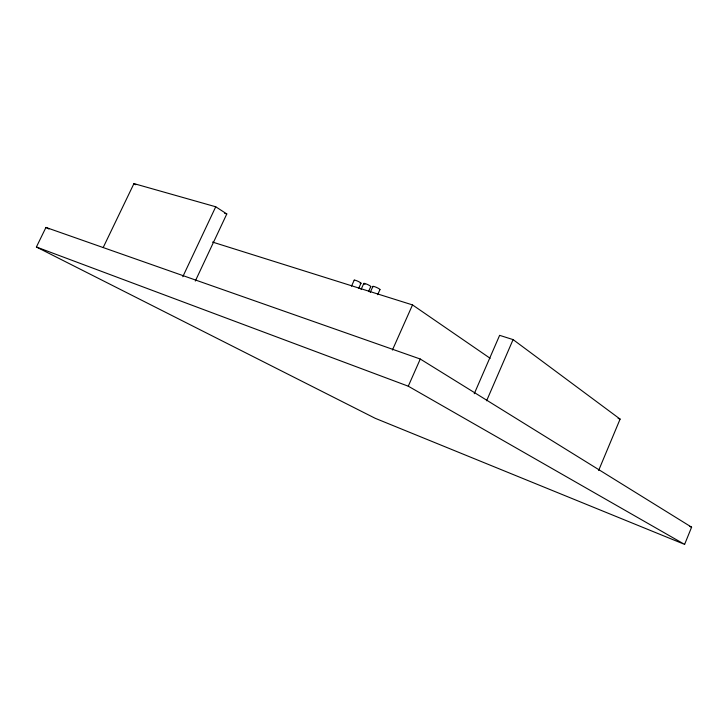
<?xml version="1.0" encoding="UTF-8"?>
<svg xmlns="http://www.w3.org/2000/svg" width="728" height="728" viewBox="0 0 728 728"><rect width="100%" height="100%" fill="white"/><g stroke="black" fill="none" stroke-linecap="round" stroke-linejoin="round"><path stroke-width="1.09" d="M684.611 544.398L691.6 527.181L420.274 359.031L45.946 227.436L36.4 247.001L375.175 418.291L684.611 544.398L408.272 386.195L36.4 247.001M598.634 470.47L620.101 419.101L513.085 339.603L499.626 335.344L474.256 393.721M486.595 400.8L513.085 339.603M408.272 386.195L420.274 359.031M392.41 350.05L412.512 304.914L212.503 242.069M377.668 294.704L379.943 289.653M358.667 288.37L361.006 283.201M361.052 289.544L363.773 283.501M368.523 291.573L370.798 286.532M370.206 292.447L372.936 286.386M351.497 286.177L354.236 280.125M195.295 281.063L226.799 213.95L215.734 206.779L133.943 183.602L103.24 247.429M182.792 276.722L215.734 206.779M224.624 213.322L226.799 213.95M618.108 418.409L620.101 419.101M689.489 526.353L691.6 527.181M45.946 227.436L48.958 229.029M133.943 183.602L135.808 184.757M412.512 304.914L490.162 358.312M373.155 286.805A3.877 0.564 24.3 0 1 376.494 287.414A3.877 0.564 24.3 0 1 379.688 289.699M364.956 284.448A3.849 0.564 24.4 0 1 364.464 283.392A3.849 0.564 24.4 0 1 369.132 285.303A3.849 0.564 24.4 0 1 370.425 286.677M354.363 280.489A3.749 0.546 24.5 0 1 355.937 280.471A3.749 0.546 24.5 0 1 360.251 282.537A3.749 0.546 24.5 0 1 360.169 283.265"/></g></svg>
